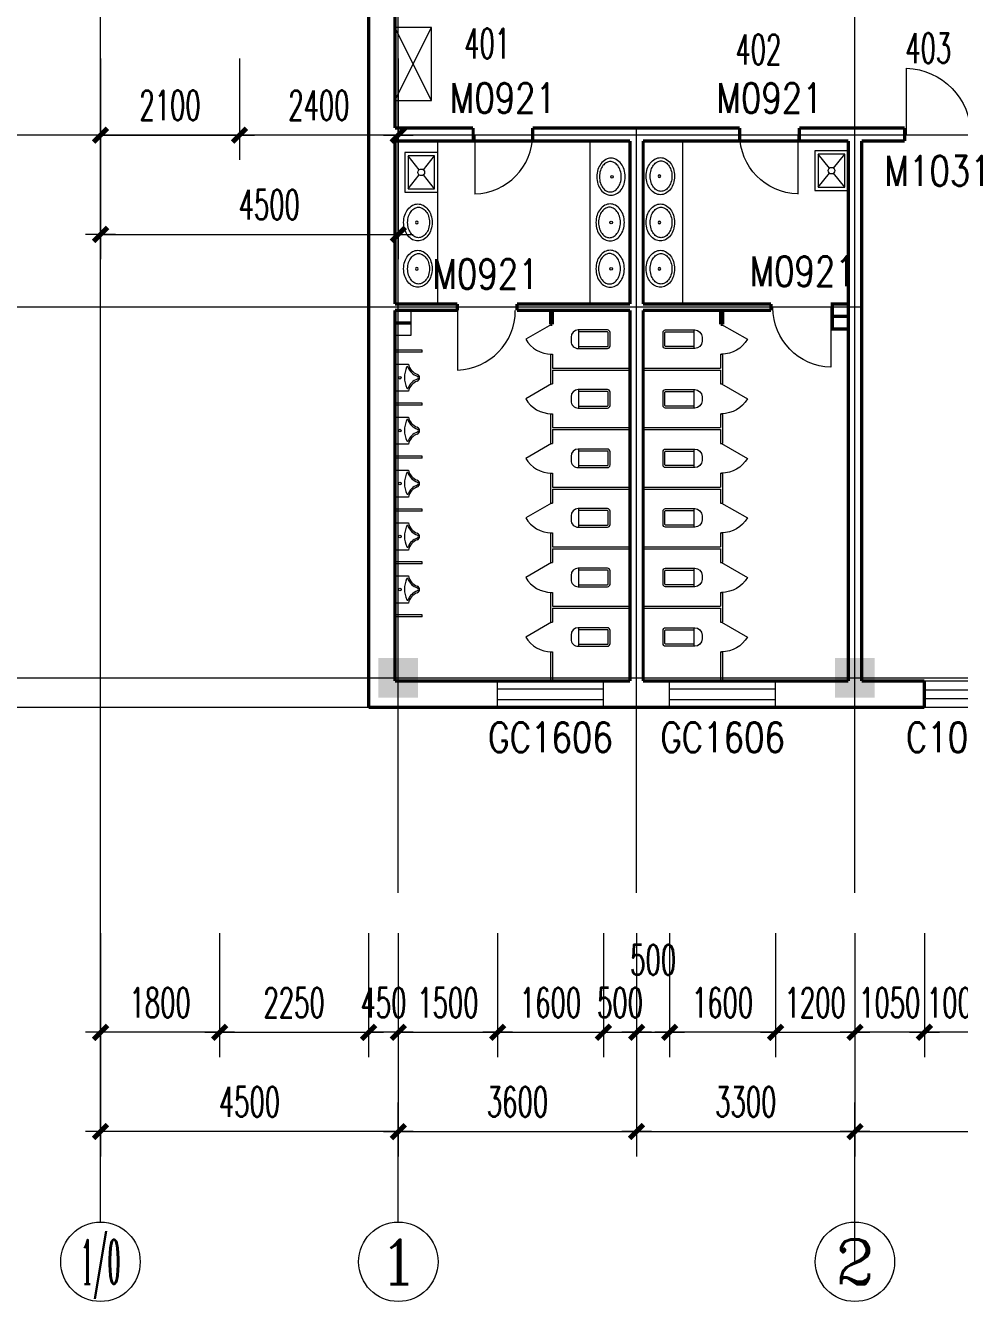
# Model space of a CAD drawing. Extents: x 1575758 to 1999219, y -897052 to -636879.
# Drawn here: x 1742362 to 1756474, y -830100 to -810816 of the extents above; entities that cross this region are included whole.
import ezdxf
from ezdxf.enums import TextEntityAlignment as Align

# ---------------------------------------------------------------- set-up
doc = ezdxf.new("R2010")
doc.units = 0
doc.header["$LTSCALE"] = 1500
doc.header["$MEASUREMENT"] = 0
doc.linetypes.add('CENTER', pattern=[2, 1.25, -0.25, 0.25, -0.25])
doc.linetypes.add('DASH', pattern=[0.35, 0.25, -0.1])
doc.layers.get('0').update_dxf_attribs({"linetype": 'CONTINUOUS', "lineweight": 5})
doc.layers.get('DEFPOINTS').update_dxf_attribs({"linetype": 'CONTINUOUS', "lineweight": 5})
for name, color, linetype, lineweight in [('AXIS', 7, 'CONTINUOUS', 5), ('AXIS_TEXT', 7, 'CONTINUOUS', 5), ('COLUMN', 7, 'CONTINUOUS', 5), ('DOTE', 7, 'CENTER', 5), ('LVTRY', 7, 'CONTINUOUS', 5), ('LVTRY_WINDOW', 7, 'CONTINUOUS', 5), ('PUB_DIM', 7, 'CONTINUOUS', 5), ('STAIR', 7, 'CONTINUOUS', 0), ('WALL', 7, 'CONTINUOUS', 5), ('WINDOW', 7, 'CONTINUOUS', 0), ('WINDOW_TEXT', 7, 'CONTINUOUS', 5), ('我的', 7, 'CONTINUOUS', 5)]:
    doc.layers.add(name, color=color, linetype=linetype, lineweight=lineweight)
doc.styles.add('_SIMPLEX', font='SIMPLEX.shx', dxfattribs={"width": 0.6})
doc.styles.add('COMPLEX', font='COMPLEX')
doc.styles.add('DIM_FONT', font='romans.shx', dxfattribs={"width": 0.6})
doc.styles.add('SIMPLEX', font='SIMPLEX.SHX', dxfattribs={"width": 0.6})
doc.dimstyles.new('NORMAL', dxfattribs={"dimscale": 1.5, "dimtxt": 300, "dimasz": 1, "dimexe": 250, "dimexo": 300, "dimgap": 150, "dimtad": 1, "dimdec": 0, "dimdsep": 46, "dimtxsty": 'DIM_FONT', "dimblk1": '_DIMX', "dimblk2": '_DIMX', "dimsah": 1, "dimcen": 2.5, "dimdle": 0.3, "dimclrd": 256, "dimclre": 256, "dimclrt": 256, "dimadec": 0, "dimazin": 0, "dimtfac": 1, "dimtdec": 0, "dimtix": 1, "dimtmove": 2, "dimatfit": 3, "dimldrblk": '_DIMX', "dimfxl": 1, "dimtvp": 1, "dimtolj": 1, "dimtzin": 0, "dimlwd": -1, "dimlwe": -1, "dimarcsym": 0})

# ---------------------------------------------------------------- blocks, each defined once
blk = doc.blocks.new('_FZH')
blk.add_solid([(0.5, -0.5), (-0.5, -0.5), (0.5, 0.5), (-0.5, 0.5)])
blk = doc.blocks.new('M_A2ZXL')
blk.add_line((-0.472, 0), (-0.472, -1))
blk.add_arc((-0.5, 0), 1, 271.6231, 0)
blk = doc.blocks.new('_WBLK')
for p, q in [((-0.5, 0.5), (0.5, 0.5)), ((0.5, 0.167), (-0.5, 0.167)), ((0.5, -0.167), (-0.5, -0.167)), ((-0.5, -0.5), (0.5, -0.5))]:
    blk.add_line(p, q)
at = {"layer": 'WINDOW_TEXT', "style": 'SIMPLEX', "flags": 9}
blk.add_attdef('A', text='', height=1, dxfattribs=at).set_placement((0, 1.5), align=Align.MIDDLE)
blk = doc.blocks.new('_LV6')
for p, q in [((-140, -340), (-140, -780)), ((-110, -340), (-110, -770)), ((100, -300), (-100, -300)), ((100, -330), (-100, -330)), ((110, -770), (110, -340)), ((140, -780), (140, -340)), ((140, -770), (-140, -770)), ((-30, -890), (30, -890))]:
    blk.add_line(p, q)
for centre, radius, start, end in [((-100, -340), 40, 90, 180), ((-100, -340), 10, 90, 180), ((100, -340), 40, 0, 90), ((100, -340), 10, 0, 90), ((-30, -780), 110, 180, 270), ((30, -780), 110, 270, 0)]:
    blk.add_arc(centre, radius, start, end)
blk = doc.blocks.new('_DBLK')
blk.add_line((-0.5, 0), (0, -0.866))
blk.add_arc((-0.5, 0), 1, 300, 0)
at = {"layer": 'WINDOW_TEXT', "style": 'SIMPLEX', "flags": 9}
blk.add_attdef('A', text='', height=1, dxfattribs=at).set_placement((0, 1.5), align=Align.MIDDLE)
blk = doc.blocks.new('_LV8')
for p, q in [((-205, 0), (205, 0)), ((-205, -191), (-205, 0)), ((205, 0), (205, -191))]:
    blk.add_line(p, q)
blk.add_circle((0, -60), 20)
for centre, radius, start, end in [((-243, -391), 203, 19.2639, 79.2894), ((-152, -175), 10, 114.1084, 248.1394), ((5, -526), 395, 66.6675, 114.1084), ((-243, -401), 233, 19.2639, 68.1394), ((243, -401), 233, 110.4941, 160.7361), ((243, -391), 203, 100.7106, 160.7361), ((158, -173), 10, 290.4941, 66.6675), ((0, -306), 54, 199.2639, 269.7777), ((0, -316), 24, 199.2639, 269.4998), ((0, -306), 54, 270.2223, 340.7361), ((0, -316), 24, 270.5002, 340.7361)]:
    blk.add_arc(centre, radius, start, end)
blk = doc.blocks.new('_GCBLK')
at = {"linetype": 'DASH'}
for p, q in [((-0.5, -0.5), (-0.5, 0.5)), ((0.5, -0.5), (0.5, 0.5)), ((-0.5, 0.2), (0.5, 0.2)), ((-0.5, -0.2), (0.5, -0.2))]:
    blk.add_line(p, q, dxfattribs=at)
at = {"layer": 'WINDOW_TEXT', "style": 'SIMPLEX', "flags": 9}
blk.add_attdef('A', text='', height=1, dxfattribs=at).set_placement((0, 1.5), align=Align.MIDDLE)
blk = doc.blocks.new('_LV3')
for points in [[(280, -265, 0.12431), (260, -186, 0.105707), (198, -113, 0.086941), (110, -67, 0.077137), (0, -50, 0.077137), (-110, -67, 0.086941), (-198, -113, 0.105707), (-260, -186, 0.12431), (-280, -265, 0.12431), (-260, -344, 0.105707), (-198, -417, 0.086941), (-110, -463, 0.077137), (0, -480, 0.077137), (110, -463, 0.086941), (198, -417, 0.105707), (260, -344, 0.12431)], [(230, -275, 0.12431), (216, -220, 0.105707), (168, -163, 0.086941), (95, -125, 0.077137), (0, -110, 0.077137), (-95, -125, 0.086941), (-168, -163, 0.105707), (-216, -220, 0.12431), (-230, -275, 0.12431), (-216, -330, 0.105707), (-168, -387, 0.086941), (-95, -425, 0.077137), (0, -440, 0.077137), (95, -425, 0.086941), (168, -387, 0.105707), (216, -330, 0.12431)]]:
    blk.add_lwpolyline(points, format="xyb", close=True)
blk.add_circle((0, -250), 20)
blk = doc.blocks.new('_DIMX')
blk.add_line((-150, 0), (150, 0))
at = {"const_width": 50}
blk.add_lwpolyline([(-70, -70), (70, 70)], dxfattribs=at)
blk = doc.blocks.new('*D1809')
at = {"layer": 'AXIS'}
for p, q in [((1743495, -812814), (1743495, -814347)), ((1747995, -812814), (1747995, -814347)), ((1743496, -813972), (1747993, -813972))]:
    blk.add_line(p, q, dxfattribs=at)
at = {"layer": 'DEFPOINTS', "color": 0, "lineweight": 5}
for p in [(1743495, -812364), (1747995, -812364), (1747995, -813972)]:
    blk.add_point(p, dxfattribs=at)
at = {"layer": 'AXIS', "xscale": 1.5, "yscale": 1.5, "zscale": 1.5, "rotation": 180}
blk.add_blockref('_DIMX', (1743495, -813972), dxfattribs=at)
at = {"layer": 'AXIS', "xscale": 1.5, "yscale": 1.5, "zscale": 1.5}
blk.add_blockref('_DIMX', (1747995, -813972), dxfattribs=at)
at = {"layer": 'AXIS', "insert": (1746045, -813522), "char_height": 450, "attachment_point": 5, "style": 'DIM_FONT'}
blk.add_mtext('\\A1;4500', dxfattribs=at)
blk = doc.blocks.new('*D1810')
at = {"layer": 'AXIS'}
for p, q in [((1743495, -811314), (1743495, -812847)), ((1745595, -811314), (1745595, -812847)), ((1743496, -812472), (1745593, -812472))]:
    blk.add_line(p, q, dxfattribs=at)
at = {"layer": 'DEFPOINTS', "color": 0, "lineweight": 5}
for p in [(1743495, -810864), (1745595, -810864), (1745595, -812472)]:
    blk.add_point(p, dxfattribs=at)
at = {"layer": 'AXIS', "xscale": 1.5, "yscale": 1.5, "zscale": 1.5, "rotation": 180}
blk.add_blockref('_DIMX', (1743495, -812472), dxfattribs=at)
at = {"layer": 'AXIS', "xscale": 1.5, "yscale": 1.5, "zscale": 1.5}
blk.add_blockref('_DIMX', (1745595, -812472), dxfattribs=at)
at = {"layer": 'AXIS', "insert": (1744545, -812022), "char_height": 450, "attachment_point": 5, "style": 'DIM_FONT'}
blk.add_mtext('\\A1;2100', dxfattribs=at)
blk = doc.blocks.new('*D1811')
at = {"layer": 'AXIS'}
for p, q in [((1745595, -811314), (1745595, -812847)), ((1747995, -811314), (1747995, -812847)), ((1747993, -812472), (1745596, -812472))]:
    blk.add_line(p, q, dxfattribs=at)
at = {"layer": 'DEFPOINTS', "color": 0, "lineweight": 5}
for p in [(1745595, -810864), (1747995, -810864), (1745595, -812472)]:
    blk.add_point(p, dxfattribs=at)
at = {"layer": 'AXIS', "xscale": 1.5, "yscale": 1.5, "zscale": 1.5, "rotation": 180}
blk.add_blockref('_DIMX', (1745595, -812472), dxfattribs=at)
at = {"layer": 'AXIS', "xscale": 1.5, "yscale": 1.5, "zscale": 1.5}
blk.add_blockref('_DIMX', (1747995, -812472), dxfattribs=at)
at = {"layer": 'AXIS', "insert": (1746795, -812022), "char_height": 450, "attachment_point": 5, "style": 'DIM_FONT'}
blk.add_mtext('\\A1;2400', dxfattribs=at)
blk = doc.blocks.new('*D1910')
at = {"layer": 'DEFPOINTS', "color": 0, "lineweight": 5}
for p in [(1747995, -824117), (1751595, -824117), (1751595, -827532)]:
    blk.add_point(p, dxfattribs=at)
at = {"layer": 'PUB_DIM'}
for p, q in [((1747995, -824567), (1747995, -827907)), ((1751595, -824567), (1751595, -827907)), ((1747996, -827532), (1751593, -827532))]:
    blk.add_line(p, q, dxfattribs=at)
at = {"layer": 'PUB_DIM', "xscale": 1.5, "yscale": 1.5, "zscale": 1.5, "rotation": 180}
blk.add_blockref('_DIMX', (1747995, -827532), dxfattribs=at)
at = {"layer": 'PUB_DIM', "xscale": 1.5, "yscale": 1.5, "zscale": 1.5}
blk.add_blockref('_DIMX', (1751595, -827532), dxfattribs=at)
at = {"layer": 'PUB_DIM', "insert": (1749795, -827082), "char_height": 450, "attachment_point": 5, "style": 'DIM_FONT'}
blk.add_mtext('\\A1;3600', dxfattribs=at)
blk = doc.blocks.new('*D1915')
at = {"layer": 'DEFPOINTS', "color": 0, "lineweight": 5}
for p in [(1754895, -824117), (1765895, -824082), (1765895, -827532)]:
    blk.add_point(p, dxfattribs=at)
at = {"layer": 'PUB_DIM'}
for p, q in [((1754895, -824567), (1754895, -827907)), ((1765895, -824532), (1765895, -827907)), ((1754896, -827532), (1765893, -827532))]:
    blk.add_line(p, q, dxfattribs=at)
at = {"layer": 'PUB_DIM', "xscale": 1.5, "yscale": 1.5, "zscale": 1.5, "rotation": 180}
blk.add_blockref('_DIMX', (1754895, -827532), dxfattribs=at)
at = {"layer": 'PUB_DIM', "xscale": 1.5, "yscale": 1.5, "zscale": 1.5}
blk.add_blockref('_DIMX', (1765895, -827532), dxfattribs=at)
at = {"layer": 'PUB_DIM', "insert": (1760395, -827082), "char_height": 450, "attachment_point": 5, "style": 'DIM_FONT'}
blk.add_mtext('\\A1;11000', dxfattribs=at)
blk = doc.blocks.new('_AXISO')
blk.add_circle((0, 0), 0.5)
at = {"layer": 'AXIS_TEXT', "style": 'COMPLEX', "width": 1.041667}
blk.add_attdef('A', text='', height=0.56, dxfattribs=at).set_placement((-0.25, -0.28), (0.25, -0.28), align=Align.FIT)
blk = doc.blocks.new('*D1958')
at = {"layer": 'DEFPOINTS', "color": 0, "lineweight": 5}
for p in [(1755945, -824082), (1756945, -824082), (1755945, -826032)]:
    blk.add_point(p, dxfattribs=at)
at = {"layer": 'PUB_DIM'}
for p, q in [((1755945, -824532), (1755945, -826407)), ((1756945, -824532), (1756945, -826407)), ((1755943, -826032), (1755942, -826032)), ((1756945, -826032), (1755945, -826032)), ((1756946, -826032), (1756948, -826032))]:
    blk.add_line(p, q, dxfattribs=at)
at = {"layer": 'PUB_DIM', "xscale": 1.5, "yscale": 1.5, "zscale": 1.5}
for p, rotation in [((1755945, -826032), 359.9999999999867), ((1756945, -826032), 179.9999999999866)]:
    blk.add_blockref('_DIMX', p, dxfattribs=dict(at, rotation=rotation))
at = {"layer": 'PUB_DIM', "insert": (1756445, -825582), "char_height": 450, "attachment_point": 5, "style": 'DIM_FONT'}
blk.add_mtext('\\A1;1000', dxfattribs=at)
blk = doc.blocks.new('*D1959')
at = {"layer": 'DEFPOINTS', "color": 0, "lineweight": 5}
for p in [(1753695, -824082), (1754895, -824082), (1754895, -826032)]:
    blk.add_point(p, dxfattribs=at)
at = {"layer": 'PUB_DIM'}
for p, q in [((1753695, -824532), (1753695, -826407)), ((1754895, -824532), (1754895, -826407)), ((1753693, -826032), (1753692, -826032)), ((1753695, -826032), (1754895, -826032)), ((1754896, -826032), (1754898, -826032))]:
    blk.add_line(p, q, dxfattribs=at)
at = {"layer": 'PUB_DIM', "xscale": 1.5, "yscale": 1.5, "zscale": 1.5}
blk.add_blockref('_DIMX', (1753695, -826032), dxfattribs=at)
at = {"layer": 'PUB_DIM', "xscale": 1.5, "yscale": 1.5, "zscale": 1.5, "rotation": 180}
blk.add_blockref('_DIMX', (1754895, -826032), dxfattribs=at)
at = {"layer": 'PUB_DIM', "insert": (1754295, -825582), "char_height": 450, "attachment_point": 5, "style": 'DIM_FONT'}
blk.add_mtext('\\A1;1200', dxfattribs=at)
blk = doc.blocks.new('*D1960')
at = {"layer": 'DEFPOINTS', "color": 0, "lineweight": 5}
for p in [(1752095, -824082), (1753695, -824082), (1752095, -826032)]:
    blk.add_point(p, dxfattribs=at)
at = {"layer": 'PUB_DIM'}
for p, q in [((1752095, -824532), (1752095, -826407)), ((1753695, -824532), (1753695, -826407)), ((1753693, -826032), (1752096, -826032))]:
    blk.add_line(p, q, dxfattribs=at)
at = {"layer": 'PUB_DIM', "xscale": 1.5, "yscale": 1.5, "zscale": 1.5}
for p, rotation in [((1752095, -826032), 179.9999999999916), ((1753695, -826032), 359.9999999999917)]:
    blk.add_blockref('_DIMX', p, dxfattribs=dict(at, rotation=rotation))
at = {"layer": 'PUB_DIM', "insert": (1752895, -825582), "char_height": 450, "attachment_point": 5, "style": 'DIM_FONT'}
blk.add_mtext('\\A1;1600', dxfattribs=at)
blk = doc.blocks.new('*D1961')
at = {"layer": 'DEFPOINTS', "color": 0, "lineweight": 5}
for p in [(1751095, -824082), (1751595, -824082), (1751595, -826032)]:
    blk.add_point(p, dxfattribs=at)
at = {"layer": 'PUB_DIM'}
for p, q in [((1751095, -824532), (1751095, -826407)), ((1751595, -824532), (1751595, -826407)), ((1751093, -826032), (1751092, -826032)), ((1751095, -826032), (1751595, -826032)), ((1751596, -826032), (1751598, -826032))]:
    blk.add_line(p, q, dxfattribs=at)
at = {"layer": 'PUB_DIM', "xscale": 1.5, "yscale": 1.5, "zscale": 1.5}
blk.add_blockref('_DIMX', (1751095, -826032), dxfattribs=at)
at = {"layer": 'PUB_DIM', "xscale": 1.5, "yscale": 1.5, "zscale": 1.5, "rotation": 180}
blk.add_blockref('_DIMX', (1751595, -826032), dxfattribs=at)
at = {"layer": 'PUB_DIM', "insert": (1751345, -825582), "char_height": 450, "attachment_point": 5, "style": 'DIM_FONT'}
blk.add_mtext('\\A1;500', dxfattribs=at)
blk = doc.blocks.new('*D1962')
at = {"layer": 'DEFPOINTS', "color": 0, "lineweight": 5}
for p in [(1749495, -824082), (1751095, -824082), (1751095, -826032)]:
    blk.add_point(p, dxfattribs=at)
at = {"layer": 'PUB_DIM'}
for p, q in [((1749495, -824532), (1749495, -826407)), ((1751095, -824532), (1751095, -826407)), ((1749496, -826032), (1751093, -826032))]:
    blk.add_line(p, q, dxfattribs=at)
at = {"layer": 'PUB_DIM', "xscale": 1.5, "yscale": 1.5, "zscale": 1.5, "rotation": 180}
blk.add_blockref('_DIMX', (1749495, -826032), dxfattribs=at)
at = {"layer": 'PUB_DIM', "xscale": 1.5, "yscale": 1.5, "zscale": 1.5}
blk.add_blockref('_DIMX', (1751095, -826032), dxfattribs=at)
at = {"layer": 'PUB_DIM', "insert": (1750295, -825582), "char_height": 450, "attachment_point": 5, "style": 'DIM_FONT'}
blk.add_mtext('\\A1;1600', dxfattribs=at)
blk = doc.blocks.new('*D1963')
at = {"layer": 'DEFPOINTS', "color": 0, "lineweight": 5}
for p in [(1747545, -824082), (1747995, -824082), (1747545, -826032)]:
    blk.add_point(p, dxfattribs=at)
at = {"layer": 'PUB_DIM'}
for p, q in [((1747545, -824532), (1747545, -826407)), ((1747995, -824532), (1747995, -826407)), ((1747543, -826032), (1747542, -826032)), ((1747995, -826032), (1747545, -826032)), ((1747996, -826032), (1747998, -826032))]:
    blk.add_line(p, q, dxfattribs=at)
at = {"layer": 'PUB_DIM', "xscale": 1.5, "yscale": 1.5, "zscale": 1.5}
for p, rotation in [((1747545, -826032), 0.0002029438210877689), ((1747995, -826032), 180.0002029438211)]:
    blk.add_blockref('_DIMX', p, dxfattribs=dict(at, rotation=rotation))
at = {"layer": 'PUB_DIM', "insert": (1747770, -825582), "char_height": 450, "attachment_point": 5, "rotation": 0.0002, "style": 'DIM_FONT'}
blk.add_mtext('\\A1;450', dxfattribs=at)
blk = doc.blocks.new('*D1990')
at = {"layer": 'DEFPOINTS', "color": 0, "lineweight": 5}
for p in [(1743495, -824117), (1747995, -824117), (1743495, -827532)]:
    blk.add_point(p, dxfattribs=at)
at = {"layer": 'PUB_DIM'}
for p, q in [((1743495, -824567), (1743495, -827907)), ((1747995, -824567), (1747995, -827907)), ((1747993, -827532), (1743496, -827532))]:
    blk.add_line(p, q, dxfattribs=at)
at = {"layer": 'PUB_DIM', "xscale": 1.5, "yscale": 1.5, "zscale": 1.5, "rotation": 180}
blk.add_blockref('_DIMX', (1743495, -827532), dxfattribs=at)
at = {"layer": 'PUB_DIM', "xscale": 1.5, "yscale": 1.5, "zscale": 1.5}
blk.add_blockref('_DIMX', (1747995, -827532), dxfattribs=at)
at = {"layer": 'PUB_DIM', "insert": (1745745, -827082), "char_height": 450, "attachment_point": 5, "style": 'DIM_FONT'}
blk.add_mtext('\\A1;4500', dxfattribs=at)
blk = doc.blocks.new('*D2008')
at = {"layer": 'DEFPOINTS', "color": 0, "lineweight": 5}
for p in [(1745295, -824082), (1747545, -824082), (1747545, -826032)]:
    blk.add_point(p, dxfattribs=at)
at = {"layer": 'PUB_DIM'}
for p, q in [((1745295, -824532), (1745295, -826407)), ((1747545, -824532), (1747545, -826407)), ((1745296, -826032), (1747543, -826032))]:
    blk.add_line(p, q, dxfattribs=at)
at = {"layer": 'PUB_DIM', "xscale": 1.5, "yscale": 1.5, "zscale": 1.5, "rotation": 180}
blk.add_blockref('_DIMX', (1745295, -826032), dxfattribs=at)
at = {"layer": 'PUB_DIM', "xscale": 1.5, "yscale": 1.5, "zscale": 1.5}
blk.add_blockref('_DIMX', (1747545, -826032), dxfattribs=at)
at = {"layer": 'PUB_DIM', "insert": (1746420, -825582), "char_height": 450, "attachment_point": 5, "style": 'DIM_FONT'}
blk.add_mtext('\\A1;2250', dxfattribs=at)
blk = doc.blocks.new('*D2009')
at = {"layer": 'DEFPOINTS', "color": 0, "lineweight": 5}
for p in [(1747995, -824082), (1749495, -824082), (1749495, -826032)]:
    blk.add_point(p, dxfattribs=at)
at = {"layer": 'PUB_DIM'}
for p, q in [((1747995, -824532), (1747995, -826407)), ((1749495, -824532), (1749495, -826407)), ((1747996, -826032), (1749493, -826032))]:
    blk.add_line(p, q, dxfattribs=at)
at = {"layer": 'PUB_DIM', "xscale": 1.5, "yscale": 1.5, "zscale": 1.5}
for p, rotation in [((1747995, -826032), 179.9999391168379), ((1749495, -826032), 359.9999391168379)]:
    blk.add_blockref('_DIMX', p, dxfattribs=dict(at, rotation=rotation))
at = {"layer": 'PUB_DIM', "insert": (1748745, -825582), "char_height": 450, "attachment_point": 5, "rotation": 359.9999, "style": 'DIM_FONT'}
blk.add_mtext('\\A1;1500', dxfattribs=at)
blk = doc.blocks.new('*D2010')
at = {"layer": 'DEFPOINTS', "color": 0, "lineweight": 5}
for p in [(1743495, -824082), (1745295, -824082), (1743495, -826032)]:
    blk.add_point(p, dxfattribs=at)
at = {"layer": 'PUB_DIM'}
for p, q in [((1743495, -824532), (1743495, -826407)), ((1745295, -824532), (1745295, -826407)), ((1745293, -826032), (1743496, -826032))]:
    blk.add_line(p, q, dxfattribs=at)
at = {"layer": 'PUB_DIM', "xscale": 1.5, "yscale": 1.5, "zscale": 1.5}
for p, rotation in [((1743495, -826032), 179.9999999999926), ((1745295, -826032), 359.9999999999926)]:
    blk.add_blockref('_DIMX', p, dxfattribs=dict(at, rotation=rotation))
at = {"layer": 'PUB_DIM', "insert": (1744395, -825582), "char_height": 450, "attachment_point": 5, "style": 'DIM_FONT'}
blk.add_mtext('\\A1;1800', dxfattribs=at)
blk = doc.blocks.new('*D2011')
at = {"layer": 'DEFPOINTS', "color": 0, "lineweight": 5}
for p in [(1754895, -824082), (1755945, -824082), (1754895, -826032)]:
    blk.add_point(p, dxfattribs=at)
at = {"layer": 'PUB_DIM'}
for p, q in [((1754895, -824532), (1754895, -826407)), ((1755945, -824532), (1755945, -826407)), ((1754893, -826032), (1754892, -826032)), ((1755945, -826032), (1754895, -826032)), ((1755946, -826032), (1755948, -826032))]:
    blk.add_line(p, q, dxfattribs=at)
at = {"layer": 'PUB_DIM', "xscale": 1.5, "yscale": 1.5, "zscale": 1.5}
for p, rotation in [((1754895, -826032), 359.9999391170963), ((1755945, -826032), 179.9999391170963)]:
    blk.add_blockref('_DIMX', p, dxfattribs=dict(at, rotation=rotation))
at = {"layer": 'PUB_DIM', "insert": (1755420, -825582), "char_height": 450, "attachment_point": 5, "rotation": 359.9999, "style": 'DIM_FONT'}
blk.add_mtext('\\A1;1050', dxfattribs=at)
blk = doc.blocks.new('*D2292')
at = {"layer": 'DEFPOINTS', "color": 0, "lineweight": 5}
for p in [(1751595, -824117), (1754895, -824117), (1754895, -827532)]:
    blk.add_point(p, dxfattribs=at)
at = {"layer": 'PUB_DIM'}
for p, q in [((1751595, -824567), (1751595, -827907)), ((1754895, -824567), (1754895, -827907)), ((1751596, -827532), (1754893, -827532))]:
    blk.add_line(p, q, dxfattribs=at)
at = {"layer": 'PUB_DIM', "xscale": 1.5, "yscale": 1.5, "zscale": 1.5, "rotation": 180}
blk.add_blockref('_DIMX', (1751595, -827532), dxfattribs=at)
at = {"layer": 'PUB_DIM', "xscale": 1.5, "yscale": 1.5, "zscale": 1.5}
blk.add_blockref('_DIMX', (1754895, -827532), dxfattribs=at)
at = {"layer": 'PUB_DIM', "insert": (1753245, -827082), "char_height": 450, "attachment_point": 5, "style": 'DIM_FONT'}
blk.add_mtext('\\A1;3300', dxfattribs=at)
blk = doc.blocks.new('*D2293')
at = {"layer": 'DEFPOINTS', "color": 0, "lineweight": 5}
for p in [(1751595, -824082), (1752095, -824082), (1752095, -826032)]:
    blk.add_point(p, dxfattribs=at)
at = {"layer": 'PUB_DIM'}
for p, q in [((1751595, -824532), (1751595, -826407)), ((1752095, -824532), (1752095, -826407)), ((1751596, -826032), (1752093, -826032))]:
    blk.add_line(p, q, dxfattribs=at)
at = {"layer": 'PUB_DIM', "xscale": 1.5, "yscale": 1.5, "zscale": 1.5, "rotation": 180}
blk.add_blockref('_DIMX', (1751595, -826032), dxfattribs=at)
at = {"layer": 'PUB_DIM', "xscale": 1.5, "yscale": 1.5, "zscale": 1.5}
blk.add_blockref('_DIMX', (1752095, -826032), dxfattribs=at)
at = {"layer": 'PUB_DIM', "insert": (1751845, -824937), "char_height": 450, "attachment_point": 5, "style": 'DIM_FONT'}
blk.add_mtext('\\A1;500', dxfattribs=at)
blk = doc.blocks.new('_LV12')
for p, q in [((-250, -50), (-39, -219)), ((39, -219), (250, -50)), ((-250, -450), (-39, -281)), ((39, -281), (250, -450))]:
    blk.add_line(p, q)
for points in [[(300, -500), (300, 0), (-300, 0), (-300, -500)], [(250, -450), (250, -50), (-250, -50), (-250, -450)]]:
    blk.add_lwpolyline(points, close=True)
blk.add_circle((0, -250), 50)

msp = doc.modelspace()

# ---------------------------------------------------------------- linework, layer by layer
at = {"layer": 'DOTE'}
msp.add_line((1743494.6, -812472.3), (1743494.6, -806372.3), dxfattribs=at)
at = {"layer": 'LVTRY'}
for p, q in [((1747944.6, -811947.9), (1748494.6, -810847.9)), ((1748494.6, -811947.9), (1747944.6, -810847.9)), ((1748592.2, -815035.1), (1748592.2, -812575.1)), ((1750894.4, -815024), (1750894.4, -812562.3)), ((1752294.6, -815022.3), (1752294.6, -812562.3)), ((1748357.4, -815723.6), (1747957.4, -815723.6)), ((1748357.4, -815753.6), (1747957.4, -815753.6)), ((1748357.4, -815753.6), (1748357.4, -815723.6)), ((1750294.6, -815782.3), (1750324.6, -815782.3)), ((1750294.6, -815782.3), (1750294.6, -816232.3)), ((1750324.6, -815782.3), (1750324.6, -815992.3)), ((1752864.6, -815782.3), (1752864.6, -815992.3)), ((1752864.6, -815782.3), (1752894.6, -815782.3)), ((1752894.6, -815782.3), (1752894.6, -816232.3)), ((1750324.6, -815992.3), (1751494.6, -815992.3)), ((1750324.6, -816022.3), (1751494.6, -816022.3)), ((1750324.6, -816022.3), (1750324.6, -816232.3)), ((1751694.6, -815992.3), (1752864.6, -815992.3)), ((1751694.6, -816022.3), (1752864.6, -816022.3)), ((1752864.6, -816022.3), (1752864.6, -816232.3)), ((1750294.6, -816232.3), (1750324.6, -816232.3)), ((1752864.6, -816232.3), (1752894.6, -816232.3)), ((1748357.4, -816523.6), (1747957.4, -816523.6)), ((1748357.4, -816553.6), (1747957.4, -816553.6)), ((1748357.4, -816553.6), (1748357.4, -816523.6)), ((1750294.6, -816682.3), (1750324.6, -816682.3)), ((1750294.6, -816682.3), (1750294.6, -817132.3)), ((1750324.6, -816682.3), (1750324.6, -816892.3)), ((1752864.6, -816682.3), (1752864.6, -816892.3)), ((1752864.6, -816682.3), (1752894.6, -816682.3)), ((1752894.6, -816682.3), (1752894.6, -817132.3)), ((1750324.6, -816892.3), (1751494.6, -816892.3)), ((1750324.6, -816922.3), (1751494.6, -816922.3)), ((1750324.6, -816922.3), (1750324.6, -817132.3)), ((1751694.6, -816892.3), (1752864.6, -816892.3)), ((1751694.6, -816922.3), (1752864.6, -816922.3)), ((1752864.6, -816922.3), (1752864.6, -817132.3)), ((1750294.6, -817132.3), (1750324.6, -817132.3)), ((1752864.6, -817132.3), (1752894.6, -817132.3)), ((1748357.4, -817323.6), (1747957.4, -817323.6)), ((1748357.4, -817353.6), (1747957.4, -817353.6)), ((1748357.4, -817353.6), (1748357.4, -817323.6)), ((1750294.6, -817582.3), (1750324.6, -817582.3)), ((1750294.6, -817582.3), (1750294.6, -818032.3)), ((1750324.6, -817582.3), (1750324.6, -817792.3)), ((1752864.6, -817582.3), (1752864.6, -817792.3)), ((1752864.6, -817582.3), (1752894.6, -817582.3)), ((1752894.6, -817582.3), (1752894.6, -818032.3)), ((1750324.6, -817792.3), (1751494.6, -817792.3)), ((1750324.6, -817822.3), (1751494.6, -817822.3)), ((1750324.6, -817822.3), (1750324.6, -818032.3)), ((1751694.6, -817792.3), (1752864.6, -817792.3)), ((1751694.6, -817822.3), (1752864.6, -817822.3)), ((1752864.6, -817822.3), (1752864.6, -818032.3)), ((1750294.6, -818032.3), (1750324.6, -818032.3)), ((1752864.6, -818032.3), (1752894.6, -818032.3)), ((1748357.4, -818123.6), (1747957.4, -818123.6)), ((1748357.4, -818153.6), (1747957.4, -818153.6)), ((1748357.4, -818153.6), (1748357.4, -818123.6)), ((1750294.6, -818482.3), (1750324.6, -818482.3)), ((1750294.6, -818482.3), (1750294.6, -818932.3)), ((1750324.6, -818482.3), (1750324.6, -818692.3)), ((1752864.6, -818482.3), (1752864.6, -818692.3)), ((1752864.6, -818482.3), (1752894.6, -818482.3)), ((1752894.6, -818482.3), (1752894.6, -818932.3)), ((1750324.6, -818692.3), (1751494.6, -818692.3)), ((1750324.6, -818722.3), (1751494.6, -818722.3)), ((1750324.6, -818722.3), (1750324.6, -818932.3)), ((1751694.6, -818692.3), (1752864.6, -818692.3)), ((1751694.6, -818722.3), (1752864.6, -818722.3)), ((1752864.6, -818722.3), (1752864.6, -818932.3)), ((1748357.4, -818923.6), (1747957.4, -818923.6)), ((1748357.4, -818953.6), (1747957.4, -818953.6)), ((1748357.4, -818953.6), (1748357.4, -818923.6)), ((1750294.6, -818932.3), (1750324.6, -818932.3)), ((1752864.6, -818932.3), (1752894.6, -818932.3)), ((1750294.6, -819382.3), (1750324.6, -819382.3)), ((1750294.6, -819382.3), (1750294.6, -819832.3)), ((1750324.6, -819382.3), (1750324.6, -819592.3)), ((1752864.6, -819382.3), (1752864.6, -819592.3)), ((1752864.6, -819382.3), (1752894.6, -819382.3)), ((1752894.6, -819382.3), (1752894.6, -819832.3)), ((1748357.4, -819723.6), (1747957.4, -819723.6)), ((1748357.4, -819753.6), (1747957.4, -819753.6)), ((1748357.4, -819753.6), (1748357.4, -819723.6)), ((1750324.6, -819592.3), (1751494.6, -819592.3)), ((1750324.6, -819622.3), (1751494.6, -819622.3)), ((1750324.6, -819622.3), (1750324.6, -819832.3)), ((1751694.6, -819592.3), (1752864.6, -819592.3)), ((1751694.6, -819622.3), (1752864.6, -819622.3)), ((1752864.6, -819622.3), (1752864.6, -819832.3)), ((1750294.6, -819832.3), (1750324.6, -819832.3)), ((1752864.6, -819832.3), (1752894.6, -819832.3)), ((1750294.6, -820282.3), (1750324.6, -820282.3)), ((1750294.6, -820282.3), (1750294.6, -820722.3)), ((1750324.6, -820282.3), (1750324.6, -820722.3)), ((1752864.6, -820282.3), (1752864.6, -820722.3)), ((1752864.6, -820282.3), (1752894.6, -820282.3)), ((1752894.6, -820282.3), (1752894.6, -820722.3))]:
    msp.add_line(p, q, dxfattribs=at)
msp.add_lwpolyline([(1747944.6, -810847.9), (1747944.6, -811947.9), (1748494.6, -811947.9), (1748494.6, -810847.9)], close=True, dxfattribs=at)
at = {"layer": 'LVTRY', "const_width": 50}
for points in [[(1750294.6, -815122.3), (1750294.6, -815332.3)], [(1750324.6, -815122.3), (1750324.6, -815332.3)], [(1752864.6, -815122.3), (1752864.6, -815332.3)], [(1752894.6, -815122.3), (1752894.6, -815332.3)], [(1750294.6, -815332.3), (1750324.6, -815332.3)], [(1752864.6, -815332.3), (1752894.6, -815332.3)]]:
    msp.add_lwpolyline(points, dxfattribs=at)
at = {"layer": 'PUB_DIM'}
for p, q in [((1747994.6, -823922.9), (1747994.6, -759701.8)), ((1754894.6, -823922.9), (1754894.6, -759701.8)), ((1743494.6, -826307.6), (1743494.6, -806372.3)), ((1751594.6, -823922.9), (1751594.6, -812362.3)), ((1765894.6, -812472.3), (1741678.9, -812472.3)), ((1754994.6, -815072.3), (1741678.9, -815072.3)), ((1741678.9, -820672.3), (1830716.9, -820672.3)), ((1747544.6, -821122.3), (1735708.9, -821122.3)), ((1743494.6, -828899.8), (1743494.6, -824532.2)), ((1747994.6, -828899.8), (1747994.6, -827093.2)), ((1754894.6, -828899.8), (1754894.6, -827093.2)), ((1754894.7, -829488.9), (1754894.7, -828463.6))]:
    msp.add_line(p, q, dxfattribs=at)
at = {"layer": 'STAIR', "const_width": 50}
for points in [[(1749075.9, -812562.3), (1750075.9, -812562.3)], [(1753104.6, -812562.3), (1754104.6, -812562.3)]]:
    msp.add_lwpolyline(points, dxfattribs=at)
at = {"layer": 'WALL'}
msp.add_line((1747944.6, -815487.6), (1747944.6, -815122.3), dxfattribs=at)
at = {"layer": 'WALL', "const_width": 50}
for points in [[(1747544.6, -821122.3), (1747544.6, -809972.3)], [(1747944.6, -810172.3), (1747944.6, -812362.3)], [(1748875.9, -812362.3), (1747944.6, -812362.3)], [(1749125.9, -812362.3), (1748875.9, -812362.3)], [(1749125.9, -812362.3), (1749125.9, -812562.3)], [(1750025.9, -812362.3), (1750025.9, -812562.3)], [(1753154.6, -812362.3), (1750025.9, -812362.3)], [(1753154.6, -812362.3), (1753154.6, -812562.3)], [(1754054.6, -812362.3), (1754054.6, -812562.3)], [(1755644.6, -812362.3), (1754054.6, -812362.3)], [(1755644.6, -812362.3), (1755644.6, -812562.3)], [(1747944.6, -812562.3), (1749125.9, -812562.3)], [(1747944.6, -812562.3), (1747944.6, -815022.3)], [(1750025.9, -812562.3), (1751494.6, -812562.3)], [(1751494.6, -815022.3), (1751494.6, -812562.3)], [(1751694.6, -812562.3), (1753154.6, -812562.3)], [(1751694.6, -815022.3), (1751694.6, -812562.3)], [(1754054.6, -812562.3), (1754794.6, -812562.3)], [(1754794.6, -815022.3), (1754794.6, -812562.3)], [(1754994.6, -820722.3), (1754994.6, -812562.3)], [(1754994.6, -812562.3), (1755644.6, -812562.3)], [(1747944.6, -815022.3), (1748887.2, -815022.3)], [(1747944.6, -815122.3), (1748887.2, -815122.3)], [(1747944.6, -815122.3), (1747944.6, -820722.3)], [(1748887.2, -815022.3), (1748887.2, -815122.3)], [(1749787.2, -815022.3), (1749787.2, -815122.3)], [(1749787.2, -815022.3), (1751494.6, -815022.3)], [(1749787.2, -815122.3), (1751494.6, -815122.3)], [(1751494.6, -820722.3), (1751494.6, -815122.3)], [(1751694.6, -815022.3), (1753625.4, -815022.3)], [(1751694.6, -815122.3), (1753625.4, -815122.3)], [(1751694.6, -820722.3), (1751694.6, -815122.3)], [(1753625.4, -815022.3), (1753625.4, -815122.3)], [(1754794.6, -815022.3), (1754794.6, -815402.3), (1754554.6, -815402.3), (1754554.6, -815022.3), (1754794.6, -815022.3)], [(1754794.6, -820722.3), (1754794.6, -815122.3)], [(1747944.6, -815312.3), (1748184.6, -815312.3)], [(1754554.6, -815212.3), (1754794.6, -815212.3)], [(1747944.6, -820722.3), (1751494.6, -820722.3)], [(1751694.6, -820722.3), (1754794.6, -820722.3)], [(1754994.6, -820722.3), (1755944.6, -820722.3)], [(1755944.6, -821122.3), (1755944.6, -820722.3)], [(1747544.6, -821122.3), (1755944.6, -821122.3)]]:
    msp.add_lwpolyline(points, dxfattribs=at)
at = {"layer": 'WALL'}
msp.add_lwpolyline([(1748184.6, -815122.3), (1748184.6, -815502.3), (1747944.6, -815502.3), (1747944.6, -815122.3), (1748184.6, -815122.3)], dxfattribs=at)

# ---------------------------------------------------------------- block references
at = {"layer": 'COLUMN', "xscale": 600, "yscale": 600, "zscale": 600}
for p in [(1747994.6, -820672.3), (1754894.6, -820672.3)]:
    msp.add_blockref('_FZH', p, dxfattribs=at)
at = {"layer": 'LVTRY'}
for name, p, rotation in [('_LV12', (1748092.2, -813034.6), 90), ('_LV3', (1751473.8, -813101.6), 270), ('_LV12', (1754290.9, -813009), 90), ('_LV3', (1751461, -813792.1), 270), ('_LV3', (1751461, -814492.1), 270), ('_LV6', (1751494.6, -815557.3), 270), ('_LV8', (1747957.4, -816138.6), 90), ('_LV6', (1751494.6, -816457.3), 270), ('_LV8', (1747957.4, -816938.6), 90), ('_LV6', (1751494.6, -817357.3), 270), ('_LV8', (1747957.4, -817738.6), 90), ('_LV6', (1751494.6, -818257.3), 270), ('_LV8', (1747957.4, -818538.6), 90), ('_LV8', (1747957.4, -819338.6), 90), ('_LV6', (1751494.6, -819157.3), 270), ('_LV6', (1751494.6, -820057.3), 270)]:
    msp.add_blockref(name, p, dxfattribs=dict(at, rotation=rotation))
at = {"layer": 'LVTRY', "xscale": -1, "rotation": 90}
for name, p in [('_LV3', (1751689.6, -813092.3)), ('_LV3', (1748025.6, -813792.3)), ('_LV3', (1751689.6, -813792.3)), ('_LV3', (1748025.6, -814492.3)), ('_LV3', (1751689.6, -814492.3)), ('_LV6', (1751694.6, -815557.3)), ('_LV6', (1751694.6, -816457.3)), ('_LV6', (1751694.6, -817357.3)), ('_LV6', (1751694.6, -818257.3)), ('_LV6', (1751694.6, -819157.3)), ('_LV6', (1751694.6, -820057.3))]:
    msp.add_blockref(name, p, dxfattribs=at)
at = {"layer": 'LVTRY_WINDOW', "yscale": 450, "zscale": 450}
for p, xscale, rotation in [((1750309.6, -815557.3), 450, 269.999999999911), ((1752879.6, -815557.3), -450, 90.00000000011855), ((1750309.6, -816457.3), 450, 269.999999999911), ((1752879.6, -816457.3), -450, 90.00000000011855), ((1750309.6, -817357.3), 450, 269.999999999911), ((1752879.6, -817357.3), -450, 90.00000000011855), ((1750309.6, -818257.3), 450, 269.999999999911), ((1752879.6, -818257.3), -450, 90.00000000011855), ((1750309.6, -819157.3), 450, 269.999999999911), ((1752879.6, -819157.3), -450, 90.00000000011855), ((1750309.6, -820057.3), 450, 269.999999999911), ((1752879.6, -820057.3), -450, 90.00000000011855)]:
    msp.add_blockref('_DBLK', p, dxfattribs=dict(at, xscale=xscale, rotation=rotation))
at = {"layer": 'PUB_DIM'}
ref = msp.add_blockref('_AXISO', (1743494.6, -829499.8), dxfattribs=dict(at, xscale=1200, yscale=1200, zscale=1200))
ref.add_attrib('A', '1/0', dxfattribs={"layer": 'AXIS_TEXT', "height": 672, "style": 'COMPLEX', "width": 0.367647}).set_placement((1743194.6, -829835.8), (1743794.6, -829835.8), align=Align.FIT)
ref = msp.add_blockref('_AXISO', (1747994.6, -829499.8), dxfattribs=dict(at, xscale=1200, yscale=1200, zscale=1200))
ref.add_attrib('A', '1', dxfattribs={"layer": 'AXIS_TEXT', "height": 672, "style": 'COMPLEX', "width": 2.083333}).set_placement((1747694.6, -829835.8), (1748294.6, -829835.8), align=Align.FIT)
ref = msp.add_blockref('_AXISO', (1754894.6, -829499.8), dxfattribs=dict(at, xscale=1200, yscale=1200, zscale=1200))
ref.add_attrib('A', '2', dxfattribs={"layer": 'AXIS_TEXT', "height": 672, "style": 'COMPLEX', "width": 1.339286}).set_placement((1754594.6, -829835.8), (1755194.6, -829835.8), align=Align.FIT)
at = {"layer": 'WINDOW'}
ref = msp.add_blockref('M_A2ZXL', (1756144.6, -812462.3), dxfattribs=dict(at, xscale=-1000, yscale=1000, zscale=1000, rotation=180))
ref.add_attrib('A', 'M1031', dxfattribs={"layer": 'WINDOW_TEXT', "height": 450, "style": '_SIMPLEX', "width": 0.8, "flags": 8}).set_placement((1756144.6, -813012.3), align=Align.MIDDLE)
ref = msp.add_blockref('M_A2ZXL', (1749575.9, -812462.3), dxfattribs=dict(at, xscale=900, yscale=900, zscale=900))
ref.add_attrib('A', 'M0921', dxfattribs={"layer": 'WINDOW_TEXT', "height": 450, "style": '_SIMPLEX', "width": 0.8, "flags": 8}).set_placement((1749575.9, -811912.3, -360295.4), align=Align.MIDDLE)
ref = msp.add_blockref('M_A2ZXL', (1753604.6, -812462.3), dxfattribs=dict(at, xscale=-900, yscale=900, zscale=900, rotation=359.9999999999852))
ref.add_attrib('A', 'M0921', dxfattribs={"layer": 'WINDOW_TEXT', "height": 450, "rotation": 360, "style": '_SIMPLEX', "width": 0.8, "flags": 8}).set_placement((1753604.6, -811912.3, -360295.4), align=Align.MIDDLE)
ref = msp.add_blockref('M_A2ZXL', (1749313, -815122.3), dxfattribs=dict(at, xscale=900, yscale=900, zscale=900))
ref.add_attrib('A', 'M0921', dxfattribs={"layer": 'WINDOW_TEXT', "height": 450, "style": '_SIMPLEX', "width": 0.8, "flags": 8}).set_placement((1749313, -814572.3, -360295.4), align=Align.MIDDLE)
ref = msp.add_blockref('M_A2ZXL', (1754105.4, -815079.9), dxfattribs=dict(at, xscale=-900, yscale=900, zscale=900, rotation=359.9999999999852))
ref.add_attrib('A', 'M0921', dxfattribs={"layer": 'WINDOW_TEXT', "height": 450, "rotation": 360, "style": '_SIMPLEX', "width": 0.8, "flags": 8}).set_placement((1754105.4, -814529.9, -360295.4), align=Align.MIDDLE)
ref = msp.add_blockref('_GCBLK', (1750294.6, -820922.3), dxfattribs=dict(at, xscale=1600, yscale=399.999999823398, zscale=1600))
ref.add_attrib('A', 'GC1606', dxfattribs={"layer": 'WINDOW_TEXT', "height": 450, "style": '_SIMPLEX', "width": 0.8, "flags": 8}).set_placement((1750294.6, -821572.3), align=Align.MIDDLE)
ref = msp.add_blockref('_GCBLK', (1752894.6, -820922.3), dxfattribs=dict(at, xscale=1600, yscale=399.999999823398, zscale=1600))
ref.add_attrib('A', 'GC1606', dxfattribs={"layer": 'WINDOW_TEXT', "height": 450, "style": '_SIMPLEX', "width": 0.8, "flags": 8}).set_placement((1752894.6, -821572.3), align=Align.MIDDLE)
ref = msp.add_blockref('_WBLK', (1756444.6, -820922.3), dxfattribs=dict(at, xscale=1000, yscale=399.9999998378335, zscale=1000, rotation=180))
ref.add_attrib('A', 'C1021', dxfattribs={"layer": 'WINDOW_TEXT', "height": 450, "style": '_SIMPLEX', "width": 0.8, "flags": 8}).set_placement((1756444.6, -821572.3), align=Align.MIDDLE)

# ---------------------------------------------------------------- texts
at = {"layer": '我的', "color": 0, "lineweight": 5, "char_height": 450, "width": 1894.64, "attachment_point": 1, "style": 'DIM_FONT'}
for s, insert in [('401', (1748989.4, -810861.6)), ('402', (1753088, -810952.5)), ('403', (1755655.6, -810933.2))]:
    msp.add_mtext(s, dxfattribs=dict(at, insert=insert))

# ---------------------------------------------------------------- dimensions: what is measured, and where the dimension line sits
at = {"layer": 'AXIS'}
for p1, picture, middle in [((1743494.6, -810863.7), '*D1810', (1744544.6, -812022.2)), ((1747994.6, -810863.7), '*D1811', (1746794.6, -812022.2))]:
    dim = msp.add_linear_dim(base=(1745594.6, -812472.2), p1=p1, p2=(1745594.6, -810863.7), dimstyle='NORMAL', dxfattribs=at)
    dim.commit()
    dim.dimension.update_dxf_attribs({"geometry": picture, "text_midpoint": middle})
dim = msp.add_linear_dim(base=(1747994.6, -813972.2), p1=(1743494.6, -812363.7), p2=(1747994.6, -812363.7), dimstyle='NORMAL', dxfattribs=at)
dim.commit()
dim.dimension.update_dxf_attribs({"geometry": '*D1809', "text_midpoint": (1746044.6, -813522.2), "dimtype": 160})
at = {"layer": 'PUB_DIM'}
for p1, p2, distance, picture, middle in [((1745294.6, -824082.2), (1743494.6, -824082.2), 1950, '*D2010', (1744394.6, -825582.2)), ((1745294.6, -824082.2), (1747544.6, -824082.2), -1950, '*D2008', (1746419.6, -825582.2)), ((1747994.6, -824082.2), (1747544.6, -824082.2), 1950, '*D1963', (1747769.7, -825582.2)), ((1747994.7, -824082.2), (1749494.7, -824082.2), -1950, '*D2009', (1748744.7, -825582.2)), ((1749494.7, -824082.2), (1751094.7, -824082.2), -1950, '*D1962', (1750294.7, -825582.2)), ((1751094.7, -824082.2), (1751594.6, -824082.2), -1950, '*D1961', (1751344.7, -825582.2)), ((1753694.6, -824082.2), (1752094.7, -824082.2), 1950, '*D1960', (1752894.7, -825582.2)), ((1753694.6, -824082.2), (1754894.6, -824082.2), -1950, '*D1959', (1754294.6, -825582.2)), ((1755944.6, -824082.2), (1754894.6, -824082.2), 1950, '*D2011', (1755419.6, -825582.2)), ((1756944.6, -824082.2), (1755944.6, -824082.2), 1950, '*D1958', (1756444.6, -825582.2))]:
    dim = msp.add_aligned_dim(p1=p1, p2=p2, distance=distance, dimstyle='NORMAL', dxfattribs=at)
    dim.commit()
    dim.dimension.update_dxf_attribs({"geometry": picture, "text_midpoint": middle})
for base, p1, p2, picture, middle in [((1743494.6, -827532.2), (1747994.6, -824116.9), (1743494.6, -824116.9), '*D1990', (1745744.6, -827082.2)), ((1751594.6, -827532.2), (1747994.6, -824116.9), (1751594.6, -824116.9), '*D1910', (1749794.6, -827082.2)), ((1754894.6, -827532.2), (1751594.6, -824116.9), (1754894.6, -824116.9), '*D2292', (1753244.6, -827082.2)), ((1765894.6, -827532.2), (1754894.6, -824116.9), (1765894.6, -824082.2), '*D1915', (1760394.6, -827082.2))]:
    dim = msp.add_linear_dim(base=base, p1=p1, p2=p2, dimstyle='NORMAL', dxfattribs=at)
    dim.commit()
    dim.dimension.update_dxf_attribs({"geometry": picture, "text_midpoint": middle})
dim = msp.add_linear_dim(base=(1752094.7, -826032.2), p1=(1751594.6, -824082.2), p2=(1752094.7, -824082.2), angle=0, dimstyle='NORMAL', dxfattribs=at)
dim.commit()
dim.dimension.update_dxf_attribs({"geometry": '*D2293', "text_midpoint": (1751844.7, -824937.2), "dimtype": 161})

doc.saveas('drawing.dxf')
